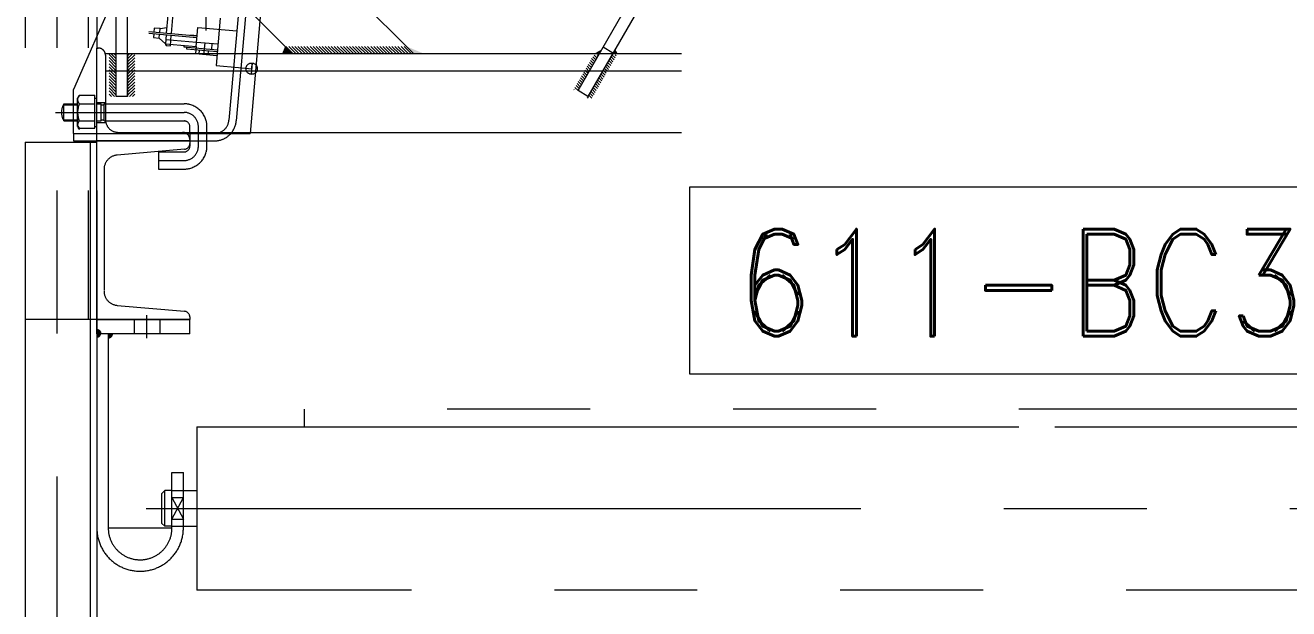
# Model space of a CAD drawing. Header units: inches. Extents: x 0 to 157513, y -28488 to 35640.
# Drawn here: x 79313 to 81080, y 20534 to 21351 of the extents above; entities that cross this region are included whole.
import ezdxf

# ---------------------------------------------------------------- set-up
doc = ezdxf.new("R2010")
doc.units = ezdxf.units.IN
doc.header["$LTSCALE"] = 400
doc.header["$MEASUREMENT"] = 0
doc.linetypes.add('PHANTOM', pattern=[2.5, 1.25, -0.25, 0.25, -0.25, 0.25, -0.25])
doc.layers.add('BF STR', color=8, linetype='PHANTOM', lineweight=5)
doc.layers.add('bordertext', color=1, linetype='Continuous', lineweight=20)
doc.styles.add('ROMAND', font='romand.shx', dxfattribs={"width": 0.85})

# ---------------------------------------------------------------- blocks, each defined once
blk = doc.blocks.new('convcs611bc3')
at = {"layer": 'BF STR'}
blk.add_hatch(color=256, dxfattribs=at).paths.add_polyline_path([(-32283.89, 65630.53), (-32283.89, 65627.64), (-32281, 65627.64, 0.414214)])
blk.add_hatch(color=256, dxfattribs=at).paths.add_polyline_path([(-32283.89, 65630.53), (-32283.89, 65627.64), (-32281, 65627.64, 0.414214)])
h = blk.add_hatch(color=256, dxfattribs=at)
h.paths.add_polyline_path([(-32273, 65627.64), (-32275.89, 65627.64), (-32275.89, 65624.75, 0.414214)])
h.paths.add_polyline_path([(-32281, 65627.64), (-32283.89, 65627.64), (-32283.89, 65624.75, 0.414214)])
h = blk.add_hatch(color=256, dxfattribs=at)
h.paths.add_polyline_path([(-32273, 65627.64), (-32275.89, 65627.64), (-32275.89, 65624.75, 0.414214)])
h.paths.add_polyline_path([(-32281, 65627.64), (-32283.89, 65627.64), (-32283.89, 65624.75, 0.414214)])
for p, q in [((-32333.96, 66527.84, 340.94), (-32333.96, 65637.64, -1663.13)), ((-32311.96, 66527.84, 374.48), (-32311.96, 64483.84, -36.95)), ((-32289.96, 66527.84, 340.94), (-32289.96, 65637.64, -1663.13)), ((-32283.96, 66527.84, 278.94), (-32283.96, 65647.55, -4327.6)), ((-32283.96, 66527.84, 340.94), (-32283.96, 65637.64, -1663.13)), ((-32270.39, 65793.84, -1665.06), (-32270.39, 66052.25, -1665.06)), ((-32262.39, 65793.84, -1665.06), (-32262.39, 66050.11, -1665.06)), ((-32200.68, 66025.61, -910.92), (-32300.27, 65798.73, -910.92)), ((-32262.39, 66023.84, -1665.06), (-32062.39, 65823.84, -1665.06)), ((-32169.74, 66025.61, -910.92), (-32191.47, 65777.21, -910.92)), ((-32164.57, 66025.61, -910.92), (-32186.34, 65776.76, -910.92)), ((-32154.21, 66025.61, -910.92), (-32176.77, 65767.8, -910.92)), ((-31638.89, 65796.31, -3329.32), (-31638.89, 66023.8, -3329.32)), ((-31638.89, 65771.11, -1665.06), (-31638.89, 66023.59, -1665.06)), ((-32231.72, 65837.76, -910.92), (-32220.53, 65965.71, -910.92)), ((-31947.31, 65797.84, -1665.06), (-31853.32, 65960.64, -1665.06)), ((-31638.89, 65749.7, -1665.06), (-31638.89, 65959.33, -1665.06)), ((-31846.39, 65956.64, -1665.06), (-31940.38, 65793.84, -1665.06)), ((-31846.39, 65793.84, -1665.06), (-31846.39, 65956.64, -1665.06)), ((-31838.39, 65956.64, -1665.06), (-31838.39, 65793.84, -1665.06)), ((-32262.39, 65938.99, -1665.06), (-32147.24, 65823.84, -1665.06)), ((-32207.45, 65839.98, -910.92), (-32207.45, 65881.23, -910.92)), ((-32234.22, 65850.6, -910.92), (-32235.32, 65838.08, -910.92)), ((-32197.66, 65848.5, -910.92), (-32200.55, 65815.4, -910.92)), ((-32247.59, 65837.99, -910.92), (-32213.86, 65835.04, -910.92)), ((-32247.49, 65839.14, -910.92), (-32214.08, 65836.22, -910.92)), ((-32244.15, 65837.69, -910.92), (-32244.39, 65834.93, -910.92)), ((-32244.39, 65834.93, -910.92), (-32240.29, 65834.57, -910.92)), ((-32243.81, 65841.6, -910.92), (-32244.05, 65838.84, -910.92)), ((-32239.7, 65841.24, -910.92), (-32243.81, 65841.6, -910.92)), ((-32240.29, 65834.57, -910.92), (-32240.04, 65837.33, -910.92)), ((-32240.29, 65834.57, -910.92), (-32235.98, 65830.57, -910.92)), ((-32239.94, 65838.48, -910.92), (-32239.7, 65841.24, -910.92)), ((-32239.7, 65841.24, -910.92), (-32234.97, 65842.09, -910.92)), ((-32235.42, 65836.92, -910.92), (-32235.98, 65830.57, -910.92)), ((-32235.54, 65833.73, -910.92), (-32214.14, 65831.86, -910.92)), ((-32232.47, 65829.23, -910.92), (-32231.83, 65836.61, -910.92)), ((-32213.76, 65836.19, -910.92), (-32218.5, 65836.61, -910.92)), ((-32214.42, 65828.68, -910.92), (-32213.25, 65842.02, -910.92)), ((-32213.25, 65842.02, -910.92), (-32186.01, 65839.64, -910.92)), ((-32283.89, 65762.64, -1665.06), (-32283.89, 65827.64, -1665.06)), ((-32283.89, 65827.64, -1665.06), (-32282.89, 65827.64, -1665.06)), ((-32282.89, 65827.64, -1665.06), (-32283.89, 65827.64, -1665.06)), ((-32235.94, 65830.56, -910.92), (-32214.42, 65828.68, -910.92)), ((-32235.04, 65829.45, -910.92), (-32232.47, 65829.23, -910.92)), ((-32223.05, 65829.44, -910.92), (-32223.14, 65828.41, -910.92)), ((-32223.14, 65828.41, -910.92), (-32199.6, 65826.35, -910.92)), ((-32221.12, 65828.23, -910.92), (-32221.22, 65827.05, -910.92)), ((-32221.22, 65827.05, -910.92), (-32199.7, 65825.16, -910.92)), ((-32214.42, 65828.68, -910.92), (-32214.85, 65823.74, -910.92)), ((-32214.14, 65831.86, -910.92), (-32199.23, 65830.55, -910.92)), ((-32214.14, 65831.86, -910.92), (-32208.47, 65831.36, -910.92)), ((-32212.32, 65823.52, -910.92), (-32212.08, 65826.25, -910.92)), ((-32208.47, 65831.36, -910.92), (-32209.19, 65823.25, -910.92)), ((-32206.05, 65822.97, -910.92), (-32205.82, 65825.7, -910.92)), ((-32203.38, 65830.92, -910.92), (-32203.75, 65826.71, -910.92)), ((-32146.76, 65823.84, -1665.06), (-32151.76, 65828.84, -1665.06)), ((-32144.64, 65823.84, -1665.06), (-32149.64, 65828.84, -1665.06)), ((-32142.52, 65823.84, -1665.06), (-32147.52, 65828.84, -1665.06)), ((-32140.4, 65823.84, -1665.06), (-32145.4, 65828.84, -1665.06)), ((-32138.28, 65823.84, -1665.06), (-32143.28, 65828.84, -1665.06)), ((-32136.16, 65823.84, -1665.06), (-32141.16, 65828.84, -1665.06)), ((-32134.03, 65823.84, -1665.06), (-32139.03, 65828.84, -1665.06)), ((-32131.91, 65823.84, -1665.06), (-32136.91, 65828.84, -1665.06)), ((-32129.79, 65823.84, -1665.06), (-32134.79, 65828.84, -1665.06)), ((-32127.67, 65823.84, -1665.06), (-32132.67, 65828.84, -1665.06)), ((-32125.55, 65823.84, -1665.06), (-32130.55, 65828.84, -1665.06)), ((-32123.43, 65823.84, -1665.06), (-32128.43, 65828.84, -1665.06)), ((-32121.31, 65823.84, -1665.06), (-32126.31, 65828.84, -1665.06)), ((-32119.19, 65823.84, -1665.06), (-32124.19, 65828.84, -1665.06)), ((-32117.06, 65823.84, -1665.06), (-32122.06, 65828.84, -1665.06)), ((-32114.94, 65823.84, -1665.06), (-32119.94, 65828.84, -1665.06)), ((-32112.82, 65823.84, -1665.06), (-32117.82, 65828.84, -1665.06)), ((-32110.7, 65823.84, -1665.06), (-32115.7, 65828.84, -1665.06)), ((-32108.58, 65823.84, -1665.06), (-32113.58, 65828.84, -1665.06)), ((-32106.46, 65823.84, -1665.06), (-32111.46, 65828.84, -1665.06)), ((-32104.34, 65823.84, -1665.06), (-32109.34, 65828.84, -1665.06)), ((-32102.21, 65823.84, -1665.06), (-32107.21, 65828.84, -1665.06)), ((-32100.09, 65823.84, -1665.06), (-32105.09, 65828.84, -1665.06)), ((-32097.97, 65823.84, -1665.06), (-32102.97, 65828.84, -1665.06)), ((-32095.85, 65823.84, -1665.06), (-32100.85, 65828.84, -1665.06)), ((-32093.73, 65823.84, -1665.06), (-32098.73, 65828.84, -1665.06)), ((-32091.61, 65823.84, -1665.06), (-32096.61, 65828.84, -1665.06)), ((-32089.49, 65823.84, -1665.06), (-32094.49, 65828.84, -1665.06)), ((-32087.37, 65823.84, -1665.06), (-32092.37, 65828.84, -1665.06)), ((-32085.24, 65823.84, -1665.06), (-32090.24, 65828.84, -1665.06)), ((-32083.12, 65823.84, -1665.06), (-32088.12, 65828.84, -1665.06)), ((-32081, 65823.84, -1665.06), (-32086, 65828.84, -1665.06)), ((-32078.88, 65823.84, -1665.06), (-32083.88, 65828.84, -1665.06)), ((-32076.76, 65823.84, -1665.06), (-32081.76, 65828.84, -1665.06)), ((-32074.64, 65823.84, -1665.06), (-32079.64, 65828.84, -1665.06)), ((-32072.52, 65823.84, -1665.06), (-32077.52, 65828.84, -1665.06)), ((-32070.39, 65823.84, -1665.06), (-32075.39, 65828.84, -1665.06)), ((-32068.27, 65823.84, -1665.06), (-32073.27, 65828.84, -1665.06)), ((-32066.15, 65823.84, -1665.06), (-32071.15, 65828.84, -1665.06)), ((-32064.03, 65823.84, -1665.06), (-32069.03, 65828.84, -1665.06)), ((-31922.88, 65824.16, -1665.06), (-31929.81, 65828.16, -1665.06)), ((-32277.89, 65823.84, -1665.06), (-30999.89, 65823.84, -1665.06)), ((-32277.89, 65822.64, -1665.06), (-32277.89, 65823.84, -1665.06)), ((-32277.89, 65822.64, -1665.06), (-32277.89, 65777.64, -1665.06)), ((-32270.39, 65818.07, -1665.06), (-32275.39, 65823.07, -1665.06)), ((-32270.39, 65815.95, -1665.06), (-32275.39, 65820.95, -1665.06)), ((-32270.39, 65813.83, -1665.06), (-32275.39, 65818.83, -1665.06)), ((-32270.39, 65811.71, -1665.06), (-32275.39, 65816.71, -1665.06)), ((-32270.39, 65820.19, -1665.06), (-32274.04, 65823.84, -1665.06)), ((-32270.39, 65822.31, -1665.06), (-32271.92, 65823.84, -1665.06)), ((-32270.39, 65793.84, -1665.06), (-32270.39, 65823.84, -1665.06)), ((-32262.39, 65822.22, -1665.06), (-32260.76, 65823.84, -1665.06)), ((-32262.39, 65820.09, -1665.06), (-32258.64, 65823.84, -1665.06)), ((-32262.39, 65823.84, -1665.06), (-32262.39, 65793.84, -1665.06)), ((-32262.39, 65817.97, -1665.06), (-32257.39, 65822.97, -1665.06)), ((-32262.39, 65815.85, -1665.06), (-32257.39, 65820.85, -1665.06)), ((-32262.39, 65813.73, -1665.06), (-32257.39, 65818.73, -1665.06)), ((-32262.37, 65811.63, -1665.06), (-32257.39, 65816.61, -1665.06)), ((-32214.85, 65823.74, -910.92), (-32199.94, 65822.44, -910.92)), ((-32175.27, 65817.16, -910.92), (-32175.96, 65809.27, -910.92)), ((-32175.61, 65813.22, -910.92), (-32175.27, 65817.16, -910.92)), ((-31937.95, 65814.05, -1665.06), (-31940.15, 65816.24, -1665.06)), ((-31937.18, 65815.39, -1665.06), (-31939.37, 65817.59, -1665.06)), ((-31936.4, 65816.74, -1665.06), (-31938.6, 65818.93, -1665.06)), ((-31935.62, 65818.08, -1665.06), (-31937.82, 65820.28, -1665.06)), ((-31934.85, 65819.43, -1665.06), (-31937.04, 65821.62, -1665.06)), ((-31934.07, 65820.77, -1665.06), (-31936.09, 65822.79, -1665.06)), ((-31933.3, 65822.12, -1665.06), (-31933.97, 65822.79, -1665.06)), ((-31925.24, 65814.06, -1665.06), (-31927.44, 65816.26, -1665.06)), ((-31924.47, 65815.41, -1665.06), (-31926.66, 65817.6, -1665.06)), ((-31923.69, 65816.75, -1665.06), (-31925.89, 65818.95, -1665.06)), ((-31922.91, 65818.1, -1665.06), (-31925.11, 65820.29, -1665.06)), ((-31922.14, 65819.44, -1665.06), (-31924.33, 65821.64, -1665.06)), ((-31921.36, 65820.79, -1665.06), (-31923.36, 65822.79, -1665.06)), ((-31920.58, 65822.13, -1665.06), (-31921.24, 65822.79, -1665.06)), ((-31846.39, 65818.07, -1665.06), (-31851.39, 65823.07, -1665.06)), ((-31846.39, 65815.95, -1665.06), (-31851.39, 65820.95, -1665.06)), ((-31846.39, 65813.83, -1665.06), (-31851.39, 65818.83, -1665.06)), ((-31846.39, 65811.71, -1665.06), (-31851.39, 65816.71, -1665.06)), ((-31846.39, 65820.19, -1665.06), (-31850.04, 65823.84, -1665.06)), ((-31846.39, 65822.31, -1665.06), (-31847.92, 65823.84, -1665.06)), ((-31838.39, 65822.22, -1665.06), (-31836.76, 65823.84, -1665.06)), ((-31838.39, 65820.09, -1665.06), (-31834.64, 65823.84, -1665.06)), ((-31838.39, 65817.97, -1665.06), (-31833.39, 65822.97, -1665.06)), ((-31838.39, 65815.85, -1665.06), (-31833.39, 65820.85, -1665.06)), ((-31838.39, 65813.73, -1665.06), (-31833.39, 65818.73, -1665.06)), ((-31838.37, 65811.63, -1665.06), (-31833.39, 65816.61, -1665.06)), ((-32277.89, 65811.63, -1665.06), (-30999.89, 65811.63, -1665.06)), ((-32272.44, 65811.63, -1665.06), (-32275.39, 65814.59, -1665.06)), ((-32274.56, 65811.63, -1665.06), (-32275.39, 65812.46, -1665.06)), ((-32270.39, 65805.34, -1665.06), (-32275.39, 65810.34, -1665.06)), ((-32270.39, 65803.22, -1665.06), (-32275.39, 65808.22, -1665.06)), ((-32270.39, 65807.46, -1665.06), (-32274.56, 65811.63, -1665.06)), ((-32270.39, 65809.59, -1665.06), (-32272.44, 65811.63, -1665.06)), ((-32262.39, 65811.61, -1665.06), (-32262.37, 65811.63, -1665.06)), ((-32262.39, 65809.49, -1665.06), (-32260.25, 65811.63, -1665.06)), ((-32262.39, 65807.37, -1665.06), (-32258.12, 65811.63, -1665.06)), ((-32262.39, 65805.24, -1665.06), (-32257.39, 65810.24, -1665.06)), ((-32262.39, 65803.12, -1665.06), (-32257.39, 65808.12, -1665.06)), ((-32260.25, 65811.63, -1665.06), (-32257.39, 65814.49, -1665.06)), ((-32258.12, 65811.63, -1665.06), (-32257.39, 65812.37, -1665.06)), ((-32200.55, 65815.4, -910.92), (-32184.79, 65814.02, -910.92)), ((-32184.79, 65814.02, -910.92), (-32175.61, 65813.22, -910.92)), ((-31942.61, 65805.98, -1665.06), (-31944.81, 65808.17, -1665.06)), ((-31941.84, 65807.32, -1665.06), (-31944.03, 65809.52, -1665.06)), ((-31942.97, 65810.58, -1665.06), (-31943.26, 65810.86, -1665.06)), ((-31941.06, 65808.67, -1665.06), (-31942.97, 65810.58, -1665.06)), ((-31940.85, 65810.58, -1665.06), (-31942.48, 65812.21, -1665.06)), ((-31939.51, 65811.36, -1665.06), (-31941.7, 65813.55, -1665.06)), ((-31938.73, 65812.7, -1665.06), (-31940.93, 65814.9, -1665.06)), ((-31940.28, 65810.01, -1665.06), (-31940.85, 65810.58, -1665.06)), ((-31929.9, 65805.99, -1665.06), (-31932.1, 65808.19, -1665.06)), ((-31929.12, 65807.34, -1665.06), (-31931.32, 65809.53, -1665.06)), ((-31930.24, 65810.58, -1665.06), (-31930.54, 65810.88, -1665.06)), ((-31928.35, 65808.68, -1665.06), (-31930.24, 65810.58, -1665.06)), ((-31928.12, 65810.58, -1665.06), (-31929.77, 65812.22, -1665.06)), ((-31926.8, 65811.37, -1665.06), (-31928.99, 65813.57, -1665.06)), ((-31926.02, 65812.72, -1665.06), (-31928.22, 65814.91, -1665.06)), ((-31927.57, 65810.03, -1665.06), (-31928.12, 65810.58, -1665.06)), ((-31848.44, 65811.63, -1665.06), (-31851.39, 65814.59, -1665.06)), ((-31850.56, 65811.63, -1665.06), (-31851.39, 65812.46, -1665.06)), ((-31846.39, 65805.34, -1665.06), (-31851.39, 65810.34, -1665.06)), ((-31846.39, 65803.22, -1665.06), (-31851.39, 65808.22, -1665.06)), ((-31846.39, 65807.46, -1665.06), (-31850.56, 65811.63, -1665.06)), ((-31846.39, 65809.59, -1665.06), (-31848.44, 65811.63, -1665.06)), ((-31838.39, 65811.61, -1665.06), (-31838.37, 65811.63, -1665.06)), ((-31838.39, 65809.49, -1665.06), (-31836.25, 65811.63, -1665.06)), ((-31838.39, 65807.37, -1665.06), (-31834.12, 65811.63, -1665.06)), ((-31838.39, 65805.24, -1665.06), (-31833.39, 65810.24, -1665.06)), ((-31838.39, 65803.12, -1665.06), (-31833.39, 65808.12, -1665.06)), ((-31836.25, 65811.63, -1665.06), (-31833.39, 65814.49, -1665.06)), ((-31834.12, 65811.63, -1665.06), (-31833.39, 65812.37, -1665.06)), ((-32300.27, 65767.8, -910.92), (-32300.27, 65798.73, -910.92)), ((-32270.39, 65801.1, -1665.06), (-32275.39, 65806.1, -1665.06)), ((-32270.39, 65798.98, -1665.06), (-32275.39, 65803.98, -1665.06)), ((-32270.39, 65796.86, -1665.06), (-32275.39, 65801.86, -1665.06)), ((-32270.39, 65794.74, -1665.06), (-32275.39, 65799.74, -1665.06)), ((-32262.39, 65801, -1665.06), (-32257.39, 65806, -1665.06)), ((-32262.39, 65798.88, -1665.06), (-32257.39, 65803.88, -1665.06)), ((-32262.39, 65796.76, -1665.06), (-32257.39, 65801.76, -1665.06)), ((-32262.39, 65794.64, -1665.06), (-32257.39, 65799.64, -1665.06)), ((-31949.97, 65798.49, -1665.06), (-31950.24, 65798.76, -1665.06)), ((-31947.27, 65797.91, -1665.06), (-31949.47, 65800.1, -1665.06)), ((-31946.49, 65799.25, -1665.06), (-31948.69, 65801.45, -1665.06)), ((-31945.72, 65800.6, -1665.06), (-31947.91, 65802.79, -1665.06)), ((-31944.94, 65801.94, -1665.06), (-31947.14, 65804.14, -1665.06)), ((-31944.17, 65803.29, -1665.06), (-31946.36, 65805.48, -1665.06)), ((-31943.39, 65804.63, -1665.06), (-31945.59, 65806.83, -1665.06)), ((-31935.34, 65796.58, -1665.06), (-31937.53, 65798.78, -1665.06)), ((-31934.56, 65797.92, -1665.06), (-31936.76, 65800.12, -1665.06)), ((-31933.78, 65799.27, -1665.06), (-31935.98, 65801.47, -1665.06)), ((-31933.01, 65800.61, -1665.06), (-31935.2, 65802.81, -1665.06)), ((-31932.23, 65801.96, -1665.06), (-31934.43, 65804.16, -1665.06)), ((-31931.45, 65803.3, -1665.06), (-31933.65, 65805.5, -1665.06)), ((-31930.68, 65804.65, -1665.06), (-31932.87, 65806.84, -1665.06)), ((-31846.39, 65801.1, -1665.06), (-31851.39, 65806.1, -1665.06)), ((-31846.39, 65798.98, -1665.06), (-31851.39, 65803.98, -1665.06)), ((-31846.39, 65796.86, -1665.06), (-31851.39, 65801.86, -1665.06)), ((-31846.39, 65794.74, -1665.06), (-31851.39, 65799.74, -1665.06)), ((-31838.39, 65801, -1665.06), (-31833.39, 65806, -1665.06)), ((-31838.39, 65798.88, -1665.06), (-31833.39, 65803.88, -1665.06)), ((-31838.39, 65796.76, -1665.06), (-31833.39, 65801.76, -1665.06)), ((-31838.39, 65794.64, -1665.06), (-31833.39, 65799.64, -1665.06)), ((-32296.14, 65794.64, -1665.06), (-32297.39, 65792.47, -1665.06)), ((-32297.39, 65772.8, -1665.06), (-32297.39, 65792.47, -1665.06)), ((-32296.14, 65794.64, -1665.06), (-32285.39, 65794.64, -1665.06)), ((-32285.39, 65771.49, -1665.06), (-32285.39, 65794.64, -1665.06)), ((-32285.39, 65792.64, -1665.06), (-32283.89, 65792.64, -1665.06)), ((-32283.89, 65789.64, -1665.06), (-32277.89, 65789.64, -1665.06)), ((-32271.62, 65793.84, -1665.06), (-32275.39, 65797.62, -1665.06)), ((-32273.74, 65793.84, -1665.06), (-32275.39, 65795.49, -1665.06)), ((-32262.39, 65793.84, -1665.06), (-32270.39, 65793.84, -1665.06)), ((-32261.06, 65793.84, -1665.06), (-32257.39, 65797.52, -1665.06)), ((-32258.94, 65793.84, -1665.06), (-32257.39, 65795.4, -1665.06)), ((-31940.38, 65793.84, -1665.06), (-31947.31, 65797.84, -1665.06)), ((-31939.93, 65792.69, -1665.06), (-31940.64, 65793.4, -1665.06)), ((-31937.67, 65792.54, -1665.06), (-31939.86, 65794.74, -1665.06)), ((-31936.89, 65793.89, -1665.06), (-31939.09, 65796.09, -1665.06)), ((-31936.11, 65795.23, -1665.06), (-31938.31, 65797.43, -1665.06)), ((-31847.62, 65793.84, -1665.06), (-31851.39, 65797.62, -1665.06)), ((-31849.74, 65793.84, -1665.06), (-31851.39, 65795.49, -1665.06)), ((-31838.39, 65793.84, -1665.06), (-31846.39, 65793.84, -1665.06)), ((-31837.06, 65793.84, -1665.06), (-31833.39, 65797.52, -1665.06)), ((-31834.94, 65793.84, -1665.06), (-31833.39, 65795.4, -1665.06)), ((-32312.8, 65782.64, -1665.06), (-32222.89, 65782.64, -1665.06)), ((-32306.89, 65776.64, -1665.06), (-32306.89, 65788.64, -1665.06)), ((-32306.89, 65788.64, -1665.06), (-32297.39, 65788.64, -1665.06)), ((-32306.89, 65787.89, -1665.06), (-32297.39, 65787.89, -1665.06)), ((-32296.14, 65788.64, -1665.06), (-32285.39, 65788.64, -1665.06)), ((-32283.89, 65788.64, -1665.06), (-32280.89, 65788.64, -1665.06)), ((-32280.89, 65776.64, -1665.06), (-32280.89, 65788.64, -1665.06)), ((-32280.89, 65787.89, -1665.06), (-32278.89, 65787.89, -1665.06)), ((-32278.89, 65788.64, -1665.06), (-32222.89, 65788.64, -1665.06)), ((-32278.89, 65776.64, -1665.06), (-32278.89, 65788.64, -1665.06)), ((-32306.89, 65777.39, -1665.06), (-32296.44, 65777.39, -1665.06)), ((-32306.89, 65776.64, -1665.06), (-32297.39, 65776.64, -1665.06)), ((-32296.14, 65771.49, -1665.06), (-32297.39, 65773.65, -1665.06)), ((-32296.14, 65776.64, -1665.06), (-32285.39, 65776.64, -1665.06)), ((-32285.39, 65772.64, -1665.06), (-32283.89, 65772.64, -1665.06)), ((-32283.89, 65776.64, -1665.06), (-32280.89, 65776.64, -1665.06)), ((-32283.89, 65775.64, -1665.06), (-32277.89, 65775.64, -1665.06)), ((-32280.89, 65777.39, -1665.06), (-32278.89, 65777.39, -1665.06)), ((-32278.89, 65776.64, -1665.06), (-32222.89, 65776.64, -1665.06)), ((-32218.89, 65768.64, -1665.06), (-32218.89, 65772.64, -1665.06)), ((-32212.89, 65758.94, -1665.06), (-32212.89, 65772.64, -1665.06)), ((-32206.89, 65758.94, -1665.06), (-32206.89, 65772.64, -1665.06)), ((-32300.27, 65767.8, -910.92), (-32201.75, 65767.8, -910.92)), ((-32300.27, 65767.8, -910.92), (-32300.27, 65762.64, -910.92)), ((-32296.14, 65771.49, -1665.06), (-32285.39, 65771.49, -1665.06)), ((-32268.89, 65768.64, -1665.06), (-32223.89, 65768.64, -1665.06)), ((-32268.89, 65768.64, -1665.06), (-31008.89, 65768.64, -1665.06)), ((-32218.89, 65768.64, -1665.06), (-32218.89, 65758.94, -1665.06)), ((-32218.89, 65763.64, -1665.06), (-32218.89, 65762.64, -1665.06)), ((-32201.75, 65767.8, -910.92), (-32176.77, 65767.8, -910.92)), ((-32333.96, 65761.71, -991.61), (-32333.96, 64643.84, -991.61)), ((-32333.96, 65761.71, -991.61), (-32283.89, 65761.71, -1665.06)), ((-32300.27, 65762.64, -910.92), (-32201.75, 65762.64, -910.92)), ((-32288.66, 65762.64, -991.61), (-32288.66, 64643.84, -991.61)), ((-32218.89, 65762.64, -1665.06), (-32283.89, 65762.64, -1665.06)), ((-32283.89, 65637.64, -1665.06), (-32283.89, 65762.64, -1665.06)), ((-32283.89, 65762.64, -1665.06), (-32218.89, 65762.64, -1665.06)), ((-32222.54, 65756.84, -1665.06), (-32269.76, 65752.71, -1665.06)), ((-32240.89, 65754.94, -1665.06), (-32222.89, 65754.94, -1665.06)), ((-32240.89, 65754.94, -1665.06), (-32240.89, 65742.94, -1665.06)), ((-32218.89, 65762.64, -1665.06), (-32218.89, 65760.83, -1665.06)), ((-32240.89, 65748.94, -1665.06), (-32222.89, 65748.94, -1665.06)), ((-32278.89, 65742.75, -1665.06), (-32278.89, 65657.97, -1665.06)), ((-32240.89, 65742.94, -1665.06), (-32222.89, 65742.94, -1665.06)), ((-32283.96, 65662.64, -991.61), (-32283.96, 64643.84, -1734.24)), ((-32269.76, 65647.57, -1665.06), (-32222.54, 65643.43, -1665.06)), ((-32248.89, 65624.64, -1665.06), (-32248.89, 65640.64, -1665.06)), ((-32248.89, 65624.64, -1665.06), (-32248.89, 65640.64, -1665.06)), ((-32218.89, 65639.45, -1665.06), (-32218.89, 65637.64, -1665.06)), ((-32283.96, 65637.64, -1663.13), (-32333.96, 65637.64, -1663.13)), ((-32283.89, 65627.64, -1665.06), (-32283.89, 65637.64, -1665.06)), ((-32283.89, 65637.64, -1665.06), (-32218.89, 65637.64, -1665.06)), ((-32283.89, 65627.64, -1665.06), (-32283.89, 65637.64, -1665.06)), ((-32218.89, 65637.64, -1665.06), (-32283.89, 65637.64, -1665.06)), ((-32257.89, 65637.64, -1665.06), (-32257.89, 65627.64, -1665.06)), ((-32239.89, 65637.64, -1665.06), (-32239.89, 65627.64, -1665.06)), ((-32218.89, 65627.64, -1665.06), (-32218.89, 65637.64, -1665.06)), ((-32283.89, 65627.64, -1665.06), (-32283.89, 65490.49, -1665.06)), ((-32218.89, 65627.64, -1665.06), (-32283.89, 65627.64, -1665.06)), ((-32275.89, 65627.64, -1665.06), (-32275.89, 65490.49, -1665.06)), ((-32138.89, 65574.84, -1665.06), (-32138.89, 65562.64, -1665.06)), ((-31138.89, 65574.84, -1665.06), (-32138.89, 65574.84, -1665.06)), ((-32213.89, 65562.64, -1665.06), (-31063.89, 65562.64, -1665.06)), ((-32213.89, 65562.64, -1665.06), (-32213.89, 65448.34, -1665.06)), ((-32138.89, 65562.64, -1665.06), (-31138.89, 65562.64, -1665.06)), ((-32231.39, 65492.99, -1665.06), (-32231.39, 65530.49, -1665.06)), ((-32231.39, 65530.49, -1665.06), (-32223.39, 65530.49, -1665.06)), ((-32223.39, 65492.99, -1665.06), (-32223.39, 65530.49, -1665.06)), ((-32236.39, 65517.99, -1665.06), (-32238.39, 65515.99, -1665.06)), ((-32238.39, 65494.99, -1665.06), (-32238.39, 65515.99, -1665.06)), ((-32236.39, 65492.99, -1665.06), (-32236.39, 65517.99, -1665.06)), ((-32231.39, 65517.99, -1665.06), (-32236.39, 65517.99, -1665.06)), ((-32231.39, 65517.99, -1665.06), (-32223.39, 65517.99, -1665.06)), ((-32231.39, 65517.99, -1665.06), (-32223.39, 65517.99, -1665.06)), ((-32223.39, 65517.99, -1665.06), (-32213.89, 65517.99, -1665.06)), ((-32231.39, 65497.99, -1665.06), (-32223.39, 65512.99, -1665.06)), ((-32231.39, 65512.99, -1665.06), (-32223.39, 65497.99, -1665.06)), ((-32231.39, 65512.99, -1665.06), (-32223.39, 65512.99, -1665.06)), ((-32249.39, 65505.49, -1665.06), (-31028.39, 65505.49, -1665.06)), ((-32231.39, 65497.99, -1665.06), (-32223.39, 65497.99, -1665.06)), ((-32231.39, 65497.99, -1665.06), (-32223.39, 65497.99, -1665.06)), ((-32275.89, 65491.74, -1665.06), (-32231.36, 65491.74, -1665.06)), ((-32236.39, 65492.99, -1665.06), (-32238.39, 65494.99, -1665.06)), ((-32231.39, 65492.99, -1665.06), (-32236.39, 65492.99, -1665.06)), ((-32231.39, 65492.99, -1665.06), (-32223.39, 65492.99, -1665.06)), ((-32223.39, 65492.99, -1665.06), (-32213.89, 65492.99, -1665.06)), ((-31063.89, 65448.34, -1665.06), (-32213.89, 65448.34, -1665.06))]:
    blk.add_line(p, q, dxfattribs=at)
blk.add_circle((-32175.61, 65813.22, -910.92), 3.96, dxfattribs=at)
for centre, radius, start, end in [((-32282.89, 65822.64, -1665.06), 5, 0, 90), ((-32234.95, 65830.48, -910.92), 1.03, 175, 265), ((-32293.14, 65791.64, -1665.06), 4.24, 134.99997, 225.00003), ((-32297.79, 65782.64, -1665.06), 10.9, 146.60357, 213.39643), ((-32282.36, 65782.64, -1665.06), 15.02, 156.46342, 203.53658), ((-32222.89, 65772.64, -1665.06), 16, 0, 90), ((-32222.89, 65772.64, -1665.06), 10, 0, 90), ((-32293.14, 65773.64, -1665.06), 4.24, 134.99997, 225.00003), ((-32268.89, 65777.64, -1665.06), 9, 180, 270), ((-32222.89, 65772.64, -1665.06), 4, 0, 90), ((-32201.75, 65778.11, -910.92), 10.31, 270, 355), ((-32201.75, 65778.11, -910.92), 15.47, 318.18969, 355), ((-32223.89, 65763.64, -1665.06), 5, 0, 90), ((-32201.75, 65778.11, -910.92), 15.47, 270, 318.18969), ((-32222.89, 65758.94, -1665.06), 4, 270, 0), ((-32222.89, 65758.94, -1665.06), 10, 270, 0), ((-32222.89, 65758.94, -1665.06), 16, 270, 0), ((-32222.89, 65760.83, -1665.06), 4, 275, 360), ((-32268.89, 65742.75, -1665.06), 10, 95, 180), ((-32268.89, 65657.53, -1665.06), 10, 180, 265), ((-32222.89, 65639.45, -1665.06), 4, 0, 85), ((-32283.89, 65627.64, -1665.06), 2.89, 0, 90), ((-32283.89, 65627.64, -1665.06), 2.89, 0, 90), ((-32275.89, 65627.64, -1665.06), 2.89, 270, 0), ((-32275.89, 65627.64, -1665.06), 2.89, 270, 0), ((-32253.64, 65491.77, -1665.06), 30.28, 182.41512, 2.31737), ((-32253.64, 65491.77, -1665.06), 22.29, 183.30576, 3.12521)]:
    blk.add_arc(centre, radius, start, end, dxfattribs=at)
for points in [[(-32152.24, 65828.84, -1665.06), (-32154.31, 65823.84, -1665.06), (-32147.24, 65823.84, -1665.06)], [(-32067.39, 65828.84, -1665.06), (-32055.32, 65823.84, -1665.06), (-32062.39, 65823.84, -1665.06)], [(-31932.3, 65823.84, -1665.06), (-31932.3, 65823.84, -1665.06), (-31930.56, 65826.84, -1665.06), (-31935.76, 65823.84, -1665.06)], [(-31921.33, 65826.84, -1665.06), (-31919.6, 65823.84, -1665.06), (-31923.06, 65823.84, -1665.06)], [(-31846.39, 65826.84, -1665.06), (-31849.39, 65823.84, -1665.06), (-31846.39, 65823.84, -1665.06)], [(-31838.39, 65826.84, -1665.06), (-31835.39, 65823.84, -1665.06), (-31838.39, 65823.84, -1665.06)]]:
    blk.add_solid(points, dxfattribs=at)

msp = doc.modelspace()

# ---------------------------------------------------------------- block references
at = {"xscale": 2, "yscale": 2, "zscale": 2}
msp.add_blockref('convcs611bc3', (143980.7, -110336, 3160.7), dxfattribs=at)

# ---------------------------------------------------------------- next in the draw order: texts
at = {"insert": (80306.2, 21315.9, -255), "char_height": 150, "attachment_point": 1, "style": 'ROMAND', "bg_fill": 2}
msp.add_mtext('\\P611-BC3', dxfattribs=at)

# ---------------------------------------------------------------- next in the draw order: linework, layer by layer
at = {"layer": 'bordertext'}
msp.add_lwpolyline([(80242.5, 21125.1), (81189.9, 21125.1), (81189.9, 20862.6), (80242.5, 20862.6)], close=True, dxfattribs=at)

doc.saveas('drawing.dxf')
